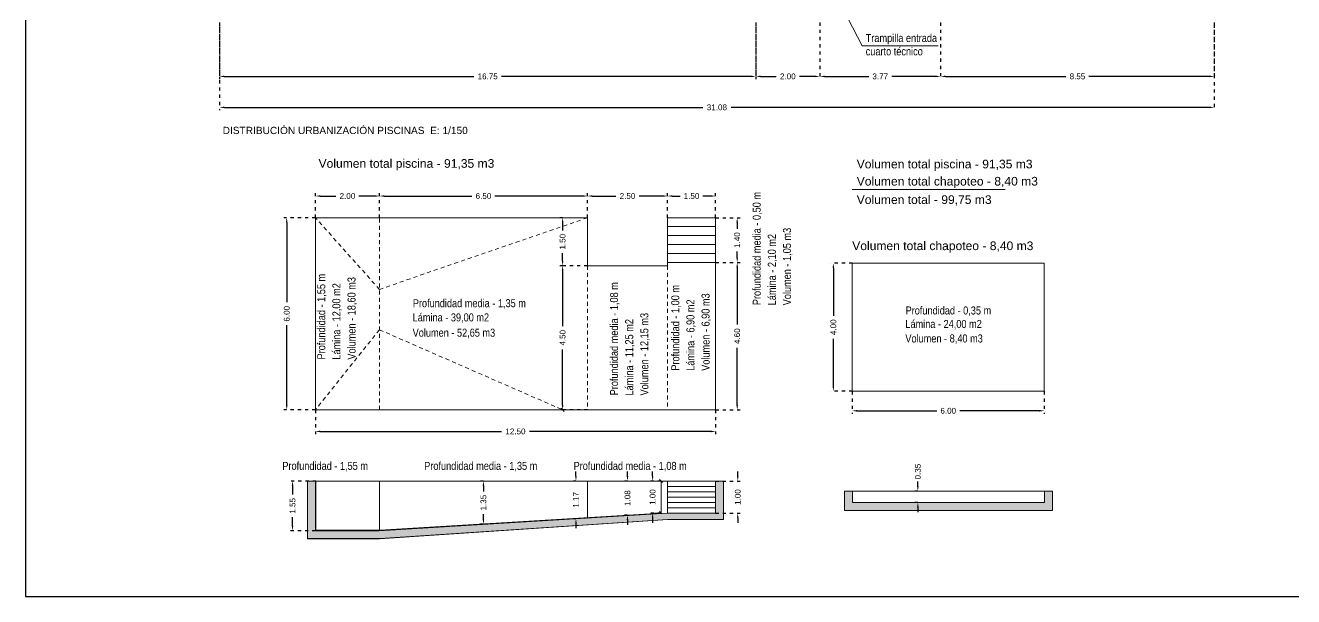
# Model space of a CAD drawing. Header units: millimetres. Extents: x 441156 to 441876, y 4514765 to 4515211.
# Drawn here: x 441190.62 to 441230.24, y 4514764.97 to 4514782.81 of the extents above; entities that cross this region are included whole.
import ezdxf

# ---------------------------------------------------------------- set-up
doc = ezdxf.new("R2010")
doc.units = ezdxf.units.MM
doc.linetypes.add('PUNTOS2', pattern=[0.125, 0, -0.125])
doc.linetypes.add('RAYITAS', pattern=[0.375, 0.25, -0.125])
doc.layers.add('01_cartela', color=6, linetype='Continuous', plot=False)
doc.layers.add('01_cotas', color=254, linetype='Continuous')
doc.layers.add('01_textos', color=7, linetype='Continuous')
doc.layers.add('A-DETL', color=7, linetype='Continuous', lineweight=50, true_color=0x008000)
doc.layers.add('SECCIONES PISCINAS_dwg', color=7, linetype='Continuous', lineweight=9, true_color=0x767676)
for name, color, linetype, lineweight in [('A-DETL-GENF', 7, 'Continuous', 9), ('A-DETL-THIN', 7, 'Continuous', 9), ('G-ANNO-TEXT', 7, 'Continuous', 9)]:
    doc.layers.add(name, color=color, linetype=linetype, lineweight=lineweight)
doc.styles.add('Arial Narrow', font='ARIALN.TTF', dxfattribs={"height": 0.25})
doc.styles.add('Estilo1', font='swissel.ttf')
doc.styles.add('NIEVES2', font='sanss___.ttf')
doc.styles.add('ROMANS', font='romans')
doc.dimstyles.new('DECIMAL-50', dxfattribs={"dimtxt": 0.08, "dimasz": 0.15, "dimexe": 0.09, "dimexo": 0, "dimgap": 0.09, "dimtad": 0, "dimzin": 0, "dimdsep": 46, "dimtxsty": 'ROMANS', "dimcen": 0.09, "dimclrt": 6, "dimadec": 0, "dimazin": 0, "dimtfac": 1.38, "dimtix": 1, "dimtofl": 0, "dimtmove": 2, "dimatfit": 3, "dimldrblk": 'OBLIQUE', "dimfxl": 1, "dimtolj": 1, "dimtzin": 0, "dimarcsym": 0})

# ---------------------------------------------------------------- blocks, each defined once
blk = doc.blocks.new('SECCIONES PISCINAS_dwg__ArchTick-V5-01_ARQ_SECCIONES PISCINA')
at = {"color": 251, "lineweight": 9, "true_color": 0x556666}
blk.add_line((-0.5, -0.5), (0, 0), dxfattribs=at)
at = {"lineweight": 9}
blk.add_line((0, 0), (0.5, 0.5), dxfattribs=at)
blk = doc.blocks.new('SECCIONES PISCINAS_dwg__ArchTick-V7-01_ARQ_SECCIONES PISCINA')
at = {"lineweight": 9}
for p, q in [((0, 0), (0.5, 0.5)), ((-0.5, -0.5), (-0.02, -0.02))]:
    blk.add_line(p, q, dxfattribs=at)
at = {"color": 251, "lineweight": 9, "true_color": 0x556666}
blk.add_line((-0.02, -0.02), (0, 0), dxfattribs=at)
blk = doc.blocks.new('SECCIONES PISCINAS_dwg__ArchTick-V8-01_ARQ_SECCIONES PISCINA')
at = {"color": 251, "lineweight": 9, "true_color": 0x556666}
blk.add_line((-0.5, -0.5), (0, 0), dxfattribs=at)
at = {"lineweight": 9}
blk.add_line((0, 0), (0.12, 0.12), dxfattribs=at)
blk = doc.blocks.new('*D159')
at = {"layer": '01_cotas', "color": 0, "linetype": 'PUNTOS2', "lineweight": -2, "transparency": 16777216}
for p, q in [((441216.453, 4514771.382), (441216.453, 4514770.683)), ((441222.453, 4514771.382), (441222.453, 4514770.683))]:
    blk.add_line(p, q, dxfattribs=at)
at = {"layer": '01_cotas', "color": 0, "lineweight": -2, "transparency": 16777216}
for p, q in [((441216.603, 4514770.773), (441219.093, 4514770.773)), ((441222.303, 4514770.773), (441219.813, 4514770.773))]:
    blk.add_line(p, q, dxfattribs=at)
at = {"layer": '01_cotas', "color": 0, "transparency": 16777216}
for points in [[(441216.603, 4514770.798), (441216.603, 4514770.748), (441216.453, 4514770.773)], [(441222.303, 4514770.798), (441222.303, 4514770.748), (441222.453, 4514770.773)]]:
    blk.add_solid(points, dxfattribs=at)
at = {"layer": '01_cotas', "color": 7, "transparency": 16777216, "insert": (441219.453, 4514770.773), "char_height": 0.18, "attachment_point": 5, "style": 'Estilo1'}
blk.add_mtext('\\A1;6.00', dxfattribs=at)
blk = doc.blocks.new('*D160')
at = {"layer": '01_cotas', "color": 0, "linetype": 'PUNTOS2', "lineweight": -2, "transparency": 16777216}
for p, q in [((441216.453, 4514775.382), (441215.774, 4514775.382)), ((441216.453, 4514771.382), (441215.774, 4514771.382))]:
    blk.add_line(p, q, dxfattribs=at)
at = {"layer": '01_cotas', "color": 0, "lineweight": -2, "transparency": 16777216}
for p, q in [((441215.864, 4514775.232), (441215.864, 4514773.743)), ((441215.864, 4514771.532), (441215.864, 4514773.02))]:
    blk.add_line(p, q, dxfattribs=at)
at = {"layer": '01_cotas', "color": 0, "transparency": 16777216}
for points in [[(441215.839, 4514775.232), (441215.889, 4514775.232), (441215.864, 4514775.382)], [(441215.839, 4514771.532), (441215.889, 4514771.532), (441215.864, 4514771.382)]]:
    blk.add_solid(points, dxfattribs=at)
at = {"layer": '01_cotas', "color": 7, "transparency": 16777216, "insert": (441215.864, 4514773.382), "char_height": 0.18, "attachment_point": 5, "rotation": 90, "style": 'Estilo1'}
blk.add_mtext('\\A1;4.00', dxfattribs=at)
blk = doc.blocks.new('*D202')
at = {"layer": '01_cotas', "color": 0, "linetype": 'PUNTOS2', "lineweight": -2, "transparency": 16777216}
for p, q in [((441219.215, 4514782.895), (441219.215, 4514781.124)), ((441227.765, 4514782.895), (441227.765, 4514781.124))]:
    blk.add_line(p, q, dxfattribs=at)
at = {"layer": '01_cotas', "color": 0, "lineweight": -2, "transparency": 16777216}
for p, q in [((441219.365, 4514781.214), (441223.13, 4514781.214)), ((441227.615, 4514781.214), (441223.85, 4514781.214))]:
    blk.add_line(p, q, dxfattribs=at)
at = {"layer": '01_cotas', "color": 0, "transparency": 16777216}
for points in [[(441219.365, 4514781.239), (441219.365, 4514781.189), (441219.215, 4514781.214)], [(441227.615, 4514781.239), (441227.615, 4514781.189), (441227.765, 4514781.214)]]:
    blk.add_solid(points, dxfattribs=at)
at = {"layer": '01_cotas', "color": 7, "transparency": 16777216, "insert": (441223.49, 4514781.214), "char_height": 0.18, "attachment_point": 5, "style": 'Estilo1'}
blk.add_mtext('\\A1;8.55', dxfattribs=at)
blk = doc.blocks.new('*D203')
at = {"layer": '01_cotas', "color": 0, "linetype": 'PUNTOS2', "lineweight": -2, "transparency": 16777216}
for p, q in [((441196.687, 4514782.77), (441196.687, 4514781.124)), ((441213.441, 4514782.77), (441213.441, 4514781.124))]:
    blk.add_line(p, q, dxfattribs=at)
at = {"layer": '01_cotas', "color": 0, "lineweight": -2, "transparency": 16777216}
for p, q in [((441196.837, 4514781.214), (441204.63, 4514781.214)), ((441213.291, 4514781.214), (441205.498, 4514781.214))]:
    blk.add_line(p, q, dxfattribs=at)
at = {"layer": '01_cotas', "color": 0, "transparency": 16777216}
for points in [[(441196.837, 4514781.239), (441196.837, 4514781.189), (441196.687, 4514781.214)], [(441213.291, 4514781.239), (441213.291, 4514781.189), (441213.441, 4514781.214)]]:
    blk.add_solid(points, dxfattribs=at)
at = {"layer": '01_cotas', "color": 7, "transparency": 16777216, "insert": (441205.064, 4514781.214), "char_height": 0.18, "attachment_point": 5, "style": 'Estilo1'}
blk.add_mtext('\\A1;16.75', dxfattribs=at)
blk = doc.blocks.new('*D204')
at = {"layer": '01_cotas', "color": 0, "linetype": 'PUNTOS2', "lineweight": -2, "transparency": 16777216}
for p, q in [((441196.687, 4514782.895), (441196.687, 4514780.158)), ((441227.765, 4514782.832), (441227.765, 4514780.158))]:
    blk.add_line(p, q, dxfattribs=at)
at = {"layer": '01_cotas', "color": 0, "lineweight": -2, "transparency": 16777216}
for p, q in [((441196.837, 4514780.248), (441211.785, 4514780.248)), ((441227.615, 4514780.248), (441212.667, 4514780.248))]:
    blk.add_line(p, q, dxfattribs=at)
at = {"layer": '01_cotas', "color": 0, "transparency": 16777216}
for points in [[(441196.837, 4514780.273), (441196.837, 4514780.223), (441196.687, 4514780.248)], [(441227.615, 4514780.273), (441227.615, 4514780.223), (441227.765, 4514780.248)]]:
    blk.add_solid(points, dxfattribs=at)
at = {"layer": '01_cotas', "color": 7, "transparency": 16777216, "insert": (441212.226, 4514780.248), "char_height": 0.18, "attachment_point": 5, "style": 'Estilo1'}
blk.add_mtext('\\A1;31.08', dxfattribs=at)
blk = doc.blocks.new('*D211')
at = {"layer": '01_cotas', "color": 0, "linetype": 'PUNTOS2', "lineweight": -2, "transparency": 16777216}
for p, q in [((441199.682, 4514776.803), (441199.682, 4514777.569)), ((441201.682, 4514776.803), (441201.682, 4514777.569))]:
    blk.add_line(p, q, dxfattribs=at)
at = {"layer": '01_cotas', "color": 0, "lineweight": -2, "transparency": 16777216}
for p, q in [((441199.832, 4514777.479), (441200.321, 4514777.479)), ((441201.532, 4514777.479), (441201.042, 4514777.479))]:
    blk.add_line(p, q, dxfattribs=at)
at = {"layer": '01_cotas', "color": 0, "transparency": 16777216}
for points in [[(441199.832, 4514777.504), (441199.832, 4514777.454), (441199.682, 4514777.479)], [(441201.532, 4514777.504), (441201.532, 4514777.454), (441201.682, 4514777.479)]]:
    blk.add_solid(points, dxfattribs=at)
at = {"layer": '01_cotas', "color": 7, "transparency": 16777216, "insert": (441200.682, 4514777.479), "char_height": 0.18, "attachment_point": 5, "style": 'Estilo1'}
blk.add_mtext('\\A1;2.00', dxfattribs=at)
blk = doc.blocks.new('*D212')
at = {"layer": '01_cotas', "color": 0, "linetype": 'PUNTOS2', "lineweight": -2, "transparency": 16777216}
for p, q in [((441201.682, 4514776.803), (441201.682, 4514777.569)), ((441208.182, 4514776.803), (441208.182, 4514777.569))]:
    blk.add_line(p, q, dxfattribs=at)
at = {"layer": '01_cotas', "color": 0, "lineweight": -2, "transparency": 16777216}
for p, q in [((441201.832, 4514777.479), (441204.571, 4514777.479)), ((441208.032, 4514777.479), (441205.292, 4514777.479))]:
    blk.add_line(p, q, dxfattribs=at)
at = {"layer": '01_cotas', "color": 0, "transparency": 16777216}
for points in [[(441201.832, 4514777.504), (441201.832, 4514777.454), (441201.682, 4514777.479)], [(441208.032, 4514777.504), (441208.032, 4514777.454), (441208.182, 4514777.479)]]:
    blk.add_solid(points, dxfattribs=at)
at = {"layer": '01_cotas', "color": 7, "transparency": 16777216, "insert": (441204.932, 4514777.479), "char_height": 0.18, "attachment_point": 5, "style": 'Estilo1'}
blk.add_mtext('\\A1;6.50', dxfattribs=at)
blk = doc.blocks.new('*D213')
at = {"layer": '01_cotas', "color": 0, "linetype": 'PUNTOS2', "lineweight": -2, "transparency": 16777216}
for p, q in [((441208.182, 4514776.803), (441208.182, 4514777.569)), ((441210.682, 4514776.803), (441210.682, 4514777.569))]:
    blk.add_line(p, q, dxfattribs=at)
at = {"layer": '01_cotas', "color": 0, "lineweight": -2, "transparency": 16777216}
for p, q in [((441208.332, 4514777.479), (441209.071, 4514777.479)), ((441210.532, 4514777.479), (441209.792, 4514777.479))]:
    blk.add_line(p, q, dxfattribs=at)
at = {"layer": '01_cotas', "color": 0, "transparency": 16777216}
for points in [[(441208.332, 4514777.504), (441208.332, 4514777.454), (441208.182, 4514777.479)], [(441210.532, 4514777.504), (441210.532, 4514777.454), (441210.682, 4514777.479)]]:
    blk.add_solid(points, dxfattribs=at)
at = {"layer": '01_cotas', "color": 7, "transparency": 16777216, "insert": (441209.432, 4514777.479), "char_height": 0.18, "attachment_point": 5, "style": 'Estilo1'}
blk.add_mtext('\\A1;2.50', dxfattribs=at)
blk = doc.blocks.new('*D214')
at = {"layer": '01_cotas', "color": 0, "linetype": 'PUNTOS2', "lineweight": -2, "transparency": 16777216}
for p, q in [((441210.682, 4514776.803), (441210.682, 4514777.569)), ((441212.182, 4514776.803), (441212.182, 4514777.569))]:
    blk.add_line(p, q, dxfattribs=at)
at = {"layer": '01_cotas', "color": 0, "lineweight": -2, "transparency": 16777216}
for p, q in [((441210.832, 4514777.479), (441211.078, 4514777.479)), ((441212.032, 4514777.479), (441211.785, 4514777.479))]:
    blk.add_line(p, q, dxfattribs=at)
at = {"layer": '01_cotas', "color": 0, "transparency": 16777216}
for points in [[(441210.832, 4514777.504), (441210.832, 4514777.454), (441210.682, 4514777.479)], [(441212.032, 4514777.504), (441212.032, 4514777.454), (441212.182, 4514777.479)]]:
    blk.add_solid(points, dxfattribs=at)
at = {"layer": '01_cotas', "color": 7, "transparency": 16777216, "insert": (441211.432, 4514777.479), "char_height": 0.18, "attachment_point": 5, "style": 'Estilo1'}
blk.add_mtext('\\A1;1.50', dxfattribs=at)
blk = doc.blocks.new('*D215')
at = {"layer": '01_cotas', "color": 0, "linetype": 'PUNTOS2', "lineweight": -2, "transparency": 16777216}
for p, q in [((441212.182, 4514776.803), (441212.949, 4514776.803)), ((441212.182, 4514775.403), (441212.949, 4514775.403))]:
    blk.add_line(p, q, dxfattribs=at)
at = {"layer": '01_cotas', "color": 0, "lineweight": -2, "transparency": 16777216}
for p, q in [((441212.859, 4514776.653), (441212.859, 4514776.456)), ((441212.859, 4514775.553), (441212.859, 4514775.749))]:
    blk.add_line(p, q, dxfattribs=at)
at = {"layer": '01_cotas', "color": 0, "transparency": 16777216}
for points in [[(441212.834, 4514776.653), (441212.884, 4514776.653), (441212.859, 4514776.803)], [(441212.834, 4514775.553), (441212.884, 4514775.553), (441212.859, 4514775.403)]]:
    blk.add_solid(points, dxfattribs=at)
at = {"layer": '01_cotas', "color": 7, "transparency": 16777216, "insert": (441212.859, 4514776.103), "char_height": 0.18, "attachment_point": 5, "rotation": 90, "style": 'Estilo1'}
blk.add_mtext('\\A1;1.40', dxfattribs=at)
blk = doc.blocks.new('*D216')
at = {"layer": '01_cotas', "color": 0, "linetype": 'PUNTOS2', "lineweight": -2, "transparency": 16777216}
for p, q in [((441212.182, 4514775.403), (441212.949, 4514775.403)), ((441212.182, 4514770.803), (441212.949, 4514770.803))]:
    blk.add_line(p, q, dxfattribs=at)
at = {"layer": '01_cotas', "color": 0, "lineweight": -2, "transparency": 16777216}
for p, q in [((441212.859, 4514775.253), (441212.859, 4514773.464)), ((441212.859, 4514770.953), (441212.859, 4514772.741))]:
    blk.add_line(p, q, dxfattribs=at)
at = {"layer": '01_cotas', "color": 0, "transparency": 16777216}
for points in [[(441212.834, 4514775.253), (441212.884, 4514775.253), (441212.859, 4514775.403)], [(441212.834, 4514770.953), (441212.884, 4514770.953), (441212.859, 4514770.803)]]:
    blk.add_solid(points, dxfattribs=at)
at = {"layer": '01_cotas', "color": 7, "transparency": 16777216, "insert": (441212.859, 4514773.103), "char_height": 0.18, "attachment_point": 5, "rotation": 90, "style": 'Estilo1'}
blk.add_mtext('\\A1;4.60', dxfattribs=at)
blk = doc.blocks.new('*D217')
at = {"layer": '01_cotas', "color": 0, "linetype": 'PUNTOS2', "lineweight": -2, "transparency": 16777216}
for p, q in [((441208.182, 4514775.303), (441207.315, 4514775.303)), ((441208.182, 4514770.803), (441207.315, 4514770.803))]:
    blk.add_line(p, q, dxfattribs=at)
at = {"layer": '01_cotas', "color": 0, "lineweight": -2, "transparency": 16777216}
for p, q in [((441207.405, 4514775.153), (441207.405, 4514773.414)), ((441207.405, 4514770.953), (441207.405, 4514772.691))]:
    blk.add_line(p, q, dxfattribs=at)
at = {"layer": '01_cotas', "color": 0, "transparency": 16777216}
for points in [[(441207.38, 4514775.153), (441207.43, 4514775.153), (441207.405, 4514775.303)], [(441207.38, 4514770.953), (441207.43, 4514770.953), (441207.405, 4514770.803)]]:
    blk.add_solid(points, dxfattribs=at)
at = {"layer": '01_cotas', "color": 7, "transparency": 16777216, "insert": (441207.405, 4514773.053), "char_height": 0.18, "attachment_point": 5, "rotation": 90, "style": 'Estilo1'}
blk.add_mtext('\\A1;4.50', dxfattribs=at)
blk = doc.blocks.new('*D218')
at = {"layer": '01_cotas', "color": 0, "linetype": 'PUNTOS2', "lineweight": -2, "transparency": 16777216}
for p, q in [((441199.682, 4514776.803), (441198.696, 4514776.803)), ((441199.682, 4514770.803), (441198.696, 4514770.803))]:
    blk.add_line(p, q, dxfattribs=at)
at = {"layer": '01_cotas', "color": 0, "lineweight": -2, "transparency": 16777216}
for p, q in [((441198.786, 4514776.653), (441198.786, 4514774.163)), ((441198.786, 4514770.953), (441198.786, 4514773.442))]:
    blk.add_line(p, q, dxfattribs=at)
at = {"layer": '01_cotas', "color": 0, "transparency": 16777216}
for points in [[(441198.761, 4514776.653), (441198.811, 4514776.653), (441198.786, 4514776.803)], [(441198.761, 4514770.953), (441198.811, 4514770.953), (441198.786, 4514770.803)]]:
    blk.add_solid(points, dxfattribs=at)
at = {"layer": '01_cotas', "color": 7, "transparency": 16777216, "insert": (441198.786, 4514773.803), "char_height": 0.18, "attachment_point": 5, "rotation": 90, "style": 'Estilo1'}
blk.add_mtext('\\A1;6.00', dxfattribs=at)
blk = doc.blocks.new('*D219')
at = {"layer": '01_cotas', "color": 0, "linetype": 'PUNTOS2', "lineweight": -2, "transparency": 16777216}
for p, q in [((441199.682, 4514770.803), (441199.682, 4514770.038)), ((441212.182, 4514770.803), (441212.182, 4514770.038))]:
    blk.add_line(p, q, dxfattribs=at)
at = {"layer": '01_cotas', "color": 0, "lineweight": -2, "transparency": 16777216}
for p, q in [((441199.832, 4514770.128), (441205.497, 4514770.128)), ((441212.032, 4514770.128), (441206.366, 4514770.128))]:
    blk.add_line(p, q, dxfattribs=at)
at = {"layer": '01_cotas', "color": 0, "transparency": 16777216}
for points in [[(441199.832, 4514770.153), (441199.832, 4514770.103), (441199.682, 4514770.128)], [(441212.032, 4514770.153), (441212.032, 4514770.103), (441212.182, 4514770.128)]]:
    blk.add_solid(points, dxfattribs=at)
at = {"layer": '01_cotas', "color": 7, "transparency": 16777216, "insert": (441205.932, 4514770.128), "char_height": 0.18, "attachment_point": 5, "style": 'Estilo1'}
blk.add_mtext('\\A1;12.50', dxfattribs=at)
blk = doc.blocks.new('*D220')
at = {"layer": '01_cotas', "color": 0, "linetype": 'PUNTOS2', "lineweight": -2, "transparency": 16777216}
for p, q in [((441204.932, 4514768.579), (441204.841, 4514768.579)), ((441204.932, 4514767.228), (441204.841, 4514767.228))]:
    blk.add_line(p, q, dxfattribs=at)
at = {"layer": '01_cotas', "color": 0, "lineweight": -2, "transparency": 16777216}
for p, q in [((441204.931, 4514768.429), (441204.931, 4514768.257)), ((441204.931, 4514767.378), (441204.931, 4514767.55))]:
    blk.add_line(p, q, dxfattribs=at)
at = {"layer": '01_cotas', "color": 0, "transparency": 16777216}
for points in [[(441204.906, 4514768.429), (441204.956, 4514768.429), (441204.931, 4514768.579)], [(441204.906, 4514767.378), (441204.956, 4514767.378), (441204.931, 4514767.228)]]:
    blk.add_solid(points, dxfattribs=at)
at = {"layer": '01_cotas', "color": 7, "transparency": 16777216, "insert": (441204.931, 4514767.904), "char_height": 0.18, "attachment_point": 5, "rotation": 90, "style": 'Estilo1'}
blk.add_mtext('\\A1;1.35', dxfattribs=at)
blk = doc.blocks.new('*D221')
at = {"layer": '01_cotas', "color": 0, "linetype": 'PUNTOS2', "lineweight": -2, "transparency": 16777216}
for p, q in [((441199.698, 4514768.579), (441198.878, 4514768.579)), ((441199.682, 4514767.029), (441198.878, 4514767.029))]:
    blk.add_line(p, q, dxfattribs=at)
at = {"layer": '01_cotas', "color": 0, "lineweight": -2, "transparency": 16777216}
for p, q in [((441198.968, 4514768.429), (441198.968, 4514768.158)), ((441198.968, 4514767.179), (441198.968, 4514767.451))]:
    blk.add_line(p, q, dxfattribs=at)
at = {"layer": '01_cotas', "color": 0, "transparency": 16777216}
for points in [[(441198.943, 4514768.429), (441198.993, 4514768.429), (441198.968, 4514768.579)], [(441198.943, 4514767.179), (441198.993, 4514767.179), (441198.968, 4514767.029)]]:
    blk.add_solid(points, dxfattribs=at)
at = {"layer": '01_cotas', "color": 7, "transparency": 16777216, "insert": (441198.968, 4514767.804), "char_height": 0.18, "attachment_point": 5, "rotation": 90, "style": 'Estilo1'}
blk.add_mtext('\\A1;1.55', dxfattribs=at)
blk = doc.blocks.new('*D222')
at = {"layer": '01_cotas', "color": 0, "lineweight": -2, "transparency": 16777216}
for p, q in [((441207.821, 4514768.729), (441207.821, 4514768.879)), ((441207.821, 4514767.254), (441207.821, 4514767.104))]:
    blk.add_line(p, q, dxfattribs=at)
at = {"layer": '01_cotas', "color": 0, "linetype": 'PUNTOS2', "lineweight": -2, "transparency": 16777216}
for p, q in [((441207.821, 4514768.579), (441207.731, 4514768.579)), ((441207.821, 4514767.404), (441207.731, 4514767.404))]:
    blk.add_line(p, q, dxfattribs=at)
at = {"layer": '01_cotas', "color": 0, "transparency": 16777216}
for points in [[(441207.796, 4514768.729), (441207.846, 4514768.729), (441207.821, 4514768.579)], [(441207.796, 4514767.254), (441207.846, 4514767.254), (441207.821, 4514767.404)]]:
    blk.add_solid(points, dxfattribs=at)
at = {"layer": '01_cotas', "color": 7, "transparency": 16777216, "insert": (441207.821, 4514767.992), "char_height": 0.18, "attachment_point": 5, "rotation": 90, "style": 'Estilo1'}
blk.add_mtext('\\A1;1.17', dxfattribs=at)
blk = doc.blocks.new('*D223')
at = {"layer": '01_cotas', "color": 0, "lineweight": -2, "transparency": 16777216}
for p, q in [((441209.432, 4514768.729), (441209.432, 4514768.879)), ((441209.432, 4514767.365), (441209.432, 4514767.215))]:
    blk.add_line(p, q, dxfattribs=at)
at = {"layer": '01_cotas', "color": 0, "linetype": 'PUNTOS2', "lineweight": -2, "transparency": 16777216}
for p, q in [((441209.432, 4514768.579), (441209.342, 4514768.579)), ((441209.432, 4514767.515), (441209.342, 4514767.515))]:
    blk.add_line(p, q, dxfattribs=at)
at = {"layer": '01_cotas', "color": 0, "transparency": 16777216}
for points in [[(441209.407, 4514768.729), (441209.457, 4514768.729), (441209.432, 4514768.579)], [(441209.407, 4514767.365), (441209.457, 4514767.365), (441209.432, 4514767.515)]]:
    blk.add_solid(points, dxfattribs=at)
at = {"layer": '01_cotas', "color": 7, "transparency": 16777216, "insert": (441209.432, 4514768.047), "char_height": 0.18, "attachment_point": 5, "rotation": 90, "style": 'Estilo1'}
blk.add_mtext('\\A1;1.08', dxfattribs=at)
blk = doc.blocks.new('*D224')
at = {"layer": '01_cotas', "color": 0, "lineweight": -2, "transparency": 16777216}
for p, q in [((441212.877, 4514768.729), (441212.877, 4514768.879)), ((441212.877, 4514767.429), (441212.877, 4514767.279))]:
    blk.add_line(p, q, dxfattribs=at)
at = {"layer": '01_cotas', "color": 0, "linetype": 'PUNTOS2', "lineweight": -2, "transparency": 16777216}
for p, q in [((441212.182, 4514768.579), (441212.967, 4514768.579)), ((441212.182, 4514767.579), (441212.967, 4514767.579))]:
    blk.add_line(p, q, dxfattribs=at)
at = {"layer": '01_cotas', "color": 0, "transparency": 16777216}
for points in [[(441212.852, 4514768.729), (441212.902, 4514768.729), (441212.877, 4514768.579)], [(441212.852, 4514767.429), (441212.902, 4514767.429), (441212.877, 4514767.579)]]:
    blk.add_solid(points, dxfattribs=at)
at = {"layer": '01_cotas', "color": 7, "transparency": 16777216, "insert": (441212.877, 4514768.079), "char_height": 0.18, "attachment_point": 5, "rotation": 90, "style": 'Estilo1'}
blk.add_mtext('\\A1;1.00', dxfattribs=at)
blk = doc.blocks.new('*D225')
at = {"layer": '01_cotas', "color": 0, "lineweight": -2, "transparency": 16777216}
for p, q in [((441210.217, 4514768.729), (441210.217, 4514768.879)), ((441210.217, 4514767.429), (441210.217, 4514767.279))]:
    blk.add_line(p, q, dxfattribs=at)
at = {"layer": '01_cotas', "color": 0, "linetype": 'PUNTOS2', "lineweight": -2, "transparency": 16777216}
for p, q in [((441210.479, 4514768.579), (441210.127, 4514768.579)), ((441210.482, 4514767.579), (441210.127, 4514767.579))]:
    blk.add_line(p, q, dxfattribs=at)
at = {"layer": '01_cotas', "color": 0, "transparency": 16777216}
for points in [[(441210.192, 4514768.729), (441210.242, 4514768.729), (441210.217, 4514768.579)], [(441210.192, 4514767.429), (441210.242, 4514767.429), (441210.217, 4514767.579)]]:
    blk.add_solid(points, dxfattribs=at)
at = {"layer": '01_cotas', "color": 7, "transparency": 16777216, "insert": (441210.217, 4514768.079), "char_height": 0.18, "attachment_point": 5, "rotation": 90, "style": 'Estilo1'}
blk.add_mtext('\\A1;1.00', dxfattribs=at)
blk = doc.blocks.new('*D226')
at = {"layer": '01_cotas', "color": 0, "lineweight": -2, "transparency": 16777216}
for p, q in [((441218.504, 4514768.412), (441218.504, 4514768.562)), ((441218.504, 4514767.762), (441218.504, 4514767.612))]:
    blk.add_line(p, q, dxfattribs=at)
at = {"layer": '01_cotas', "color": 0, "linetype": 'PUNTOS2', "lineweight": -2, "transparency": 16777216}
for p, q in [((441218.504, 4514768.262), (441218.414, 4514768.262)), ((441218.504, 4514767.912), (441218.414, 4514767.912))]:
    blk.add_line(p, q, dxfattribs=at)
at = {"layer": '01_cotas', "color": 0, "transparency": 16777216}
for points in [[(441218.479, 4514768.412), (441218.529, 4514768.412), (441218.504, 4514768.262)], [(441218.479, 4514767.762), (441218.529, 4514767.762), (441218.504, 4514767.912)]]:
    blk.add_solid(points, dxfattribs=at)
at = {"layer": '01_cotas', "color": 7, "transparency": 16777216, "insert": (441218.504, 4514768.873), "char_height": 0.18, "attachment_point": 5, "rotation": 90, "style": 'Estilo1'}
blk.add_mtext('\\A1;0.35', dxfattribs=at)
blk = doc.blocks.new('*D227')
at = {"layer": '01_cotas', "color": 0, "linetype": 'PUNTOS2', "lineweight": -2, "transparency": 16777216}
for p, q in [((441207.405, 4514776.803), (441207.315, 4514776.803)), ((441207.405, 4514775.303), (441207.315, 4514775.303))]:
    blk.add_line(p, q, dxfattribs=at)
at = {"layer": '01_cotas', "color": 0, "lineweight": -2, "transparency": 16777216}
for p, q in [((441207.405, 4514776.653), (441207.405, 4514776.406)), ((441207.405, 4514775.453), (441207.405, 4514775.699))]:
    blk.add_line(p, q, dxfattribs=at)
at = {"layer": '01_cotas', "color": 0, "transparency": 16777216}
for points in [[(441207.38, 4514776.653), (441207.43, 4514776.653), (441207.405, 4514776.803)], [(441207.38, 4514775.453), (441207.43, 4514775.453), (441207.405, 4514775.303)]]:
    blk.add_solid(points, dxfattribs=at)
at = {"layer": '01_cotas', "color": 7, "transparency": 16777216, "insert": (441207.405, 4514776.053), "char_height": 0.18, "attachment_point": 5, "rotation": 90, "style": 'Estilo1'}
blk.add_mtext('\\A1;1.50', dxfattribs=at)
blk = doc.blocks.new('*D236')
at = {"layer": '01_cotas', "color": 0, "linetype": 'PUNTOS2', "lineweight": -2, "transparency": 16777216}
for p, q in [((441215.441, 4514782.895), (441215.441, 4514781.124)), ((441219.215, 4514782.895), (441219.215, 4514781.124))]:
    blk.add_line(p, q, dxfattribs=at)
at = {"layer": '01_cotas', "color": 0, "lineweight": -2, "transparency": 16777216}
for p, q in [((441215.591, 4514781.214), (441216.971, 4514781.214)), ((441219.065, 4514781.214), (441217.686, 4514781.214))]:
    blk.add_line(p, q, dxfattribs=at)
at = {"layer": '01_cotas', "color": 0, "transparency": 16777216}
for points in [[(441215.591, 4514781.239), (441215.591, 4514781.189), (441215.441, 4514781.214)], [(441219.065, 4514781.239), (441219.065, 4514781.189), (441219.215, 4514781.214)]]:
    blk.add_solid(points, dxfattribs=at)
at = {"layer": '01_cotas', "color": 7, "transparency": 16777216, "insert": (441217.328, 4514781.214), "char_height": 0.18, "attachment_point": 5, "style": 'Estilo1'}
blk.add_mtext('\\A1;3.77', dxfattribs=at)
blk = doc.blocks.new('*D237')
at = {"layer": '01_cotas', "color": 0, "linetype": 'PUNTOS2', "lineweight": -2, "transparency": 16777216}
for p, q in [((441213.441, 4514782.895), (441213.441, 4514781.124)), ((441215.441, 4514782.895), (441215.441, 4514781.124))]:
    blk.add_line(p, q, dxfattribs=at)
at = {"layer": '01_cotas', "color": 0, "lineweight": -2, "transparency": 16777216}
for p, q in [((441213.591, 4514781.214), (441214.081, 4514781.214)), ((441215.291, 4514781.214), (441214.802, 4514781.214))]:
    blk.add_line(p, q, dxfattribs=at)
at = {"layer": '01_cotas', "color": 0, "transparency": 16777216}
for points in [[(441213.591, 4514781.239), (441213.591, 4514781.189), (441213.441, 4514781.214)], [(441215.291, 4514781.239), (441215.291, 4514781.189), (441215.441, 4514781.214)]]:
    blk.add_solid(points, dxfattribs=at)
at = {"layer": '01_cotas', "color": 7, "transparency": 16777216, "insert": (441214.441, 4514781.214), "char_height": 0.18, "attachment_point": 5, "style": 'Estilo1'}
blk.add_mtext('\\A1;2.00', dxfattribs=at)

msp = doc.modelspace()

# ---------------------------------------------------------------- hatches: boundary and pattern name
at = {"layer": 'A-DETL-GENF'}
h = msp.add_hatch(color=256, dxfattribs=at)
h.paths.add_polyline_path([(441199.43154282, 4514766.78058372), (441201.70147376, 4514766.78058372), (441210.68154282, 4514767.37921521), (441212.43154282, 4514767.37921521), (441212.43154282, 4514768.57921521), (441212.18154282, 4514768.57921521), (441212.18154282, 4514767.57921521), (441210.68154282, 4514767.57921521), (441201.67820949, 4514767.02921521), (441199.68154282, 4514767.02921521), (441199.68154282, 4514768.57921521), (441199.43154282, 4514768.57921521)])
h.paths.add_polyline_path([(441222.71223435, 4514767.66241521), (441222.71223435, 4514768.26241521), (441222.46223435, 4514768.26241521), (441222.46223435, 4514767.91241521), (441216.46223435, 4514767.91241521), (441216.46223435, 4514768.26241521), (441216.21223435, 4514768.26241521), (441216.21223435, 4514767.66241521)])

# ---------------------------------------------------------------- linework, layer by layer
at = {"layer": '01_cartela', "color": 3}
msp.add_lwpolyline([(441190.61999953, 4514808.04048877), (441190.61999953, 4514764.97044075), (441251.89597565, 4514764.97044075), (441251.89597565, 4514808.04048877)], close=True, dxfattribs=at)
at = {"layer": 'A-DETL', "color": 7, "lineweight": 9}
for p, q in [((441216.45271195, 4514777.67892449), (441221.22984453, 4514777.67892449)), ((441199.68154282, 4514776.80256104), (441199.68154282, 4514770.80256104)), ((441208.18154282, 4514776.80256104), (441199.68154282, 4514776.80256104)), ((441199.68154282, 4514776.80256104), (441199.68154282, 4514770.80256104)), ((441207.98154282, 4514776.80256104), (441207.20516079, 4514776.80256104)), ((441208.18154282, 4514775.30256104), (441208.18154282, 4514776.80256104)), ((441212.18154282, 4514776.80256104), (441210.68154282, 4514776.80256104)), ((441210.68154282, 4514776.80256104), (441210.68154282, 4514775.30256104)), ((441210.68154282, 4514776.80256104), (441212.18154282, 4514776.80256104)), ((441212.18154282, 4514770.80256104), (441212.18154282, 4514776.80256104)), ((441210.68154282, 4514776.52256104), (441212.18154282, 4514776.52256104)), ((441210.68154282, 4514776.24256104), (441212.18154282, 4514776.24256104)), ((441210.68154282, 4514775.96256104), (441212.18154282, 4514775.96256104)), ((441210.68154282, 4514775.68256104), (441212.18154282, 4514775.68256104)), ((441210.68154282, 4514775.40256104), (441212.18154282, 4514775.40256104)), ((441210.68154282, 4514775.30256104), (441208.18154282, 4514775.30256104)), ((441222.45271195, 4514775.3815014), (441216.45271195, 4514775.3815014)), ((441216.45271195, 4514775.3815014), (441216.45271195, 4514771.3815014)), ((441222.45271195, 4514771.3815014), (441222.45271195, 4514775.3815014)), ((441222.45271195, 4514771.3815014), (441222.45271195, 4514775.3815014)), ((441222.45271195, 4514775.3815014), (441222.45271195, 4514771.3815014)), ((441216.45271195, 4514771.3815014), (441222.45271195, 4514771.3815014)), ((441199.68154282, 4514770.80256104), (441212.18154282, 4514770.80256104)), ((441201.68154282, 4514770.80256104), (441208.18154282, 4514770.80256104)), ((441208.27783912, 4514770.80256104), (441207.20516079, 4514770.80256104)), ((441208.18154282, 4514770.80256104), (441210.68154282, 4514770.80256104)), ((441210.68154282, 4514770.80256104), (441208.18154282, 4514770.80256104)), ((441199.43154282, 4514766.77921521), (441199.43154282, 4514768.57921521)), ((441199.43154282, 4514768.57921521), (441199.68154282, 4514768.57921521)), ((441199.68154282, 4514768.57921521), (441208.18154282, 4514768.57921521)), ((441199.68154282, 4514768.57921521), (441199.68154282, 4514767.02921521)), ((441201.68154282, 4514768.57921521), (441201.68154282, 4514767.02941884)), ((441208.18154282, 4514768.57921521), (441208.18154282, 4514767.41254854)), ((441208.18154282, 4514768.57921521), (441210.68154282, 4514768.57921521)), ((441210.48154282, 4514768.57921521), (441210.27932276, 4514768.57921521)), ((441210.47932276, 4514768.57921521), (441210.47932276, 4514767.57921521)), ((441210.68154282, 4514768.57921521), (441210.68154282, 4514767.57921521)), ((441210.68154282, 4514768.57921521), (441212.18154282, 4514768.57921521)), ((441212.18154282, 4514768.41251521), (441210.68154282, 4514768.41251521)), ((441212.18154282, 4514767.57921521), (441212.18154282, 4514768.57921521)), ((441212.18154282, 4514768.57921521), (441212.43154282, 4514768.57921521)), ((441212.43154282, 4514768.57921521), (441212.43154282, 4514767.37921521)), ((441212.18154282, 4514768.24581521), (441210.68154282, 4514768.24581521)), ((441212.18154282, 4514768.07911521), (441210.68154282, 4514768.07911521)), ((441212.18154282, 4514767.91241521), (441210.68154282, 4514767.91241521)), ((441216.46223435, 4514768.26241521), (441216.21223435, 4514768.26241521)), ((441216.21223435, 4514768.26241521), (441216.21223435, 4514767.66241521)), ((441216.46223435, 4514768.26241521), (441222.46223435, 4514768.26241521)), ((441216.46223435, 4514767.91241521), (441216.46223435, 4514768.26241521)), ((441222.46223435, 4514767.91241521), (441216.46223435, 4514767.91241521)), ((441216.66223435, 4514768.26241521), (441218.7042611, 4514768.26241521)), ((441216.66223435, 4514767.91241521), (441218.7042611, 4514767.91241521)), ((441222.71223435, 4514768.26241521), (441222.46223435, 4514768.26241521)), ((441222.46223435, 4514768.26241521), (441222.46223435, 4514767.91241521)), ((441222.71223435, 4514767.66241521), (441222.71223435, 4514768.26241521)), ((441201.67820949, 4514767.02921521), (441210.68154282, 4514767.57921521)), ((441210.48154282, 4514767.57921521), (441210.27932276, 4514767.57921521)), ((441212.18154282, 4514767.74571521), (441210.68154282, 4514767.74571521)), ((441210.68154282, 4514767.57921521), (441212.18154282, 4514767.57921521)), ((441216.21223435, 4514767.66241521), (441222.71223435, 4514767.66241521)), ((441210.69352128, 4514767.37957424), (441201.68753743, 4514766.77921521)), ((441212.43154282, 4514767.37921521), (441210.68154282, 4514767.37921521)), ((441201.68753743, 4514766.77921521), (441199.43154282, 4514766.77921521)), ((441199.68154282, 4514767.02921521), (441201.67820949, 4514767.02921521))]:
    msp.add_line(p, q, dxfattribs=at)
at = {"layer": 'A-DETL', "color": 2, "linetype": 'RAYITAS', "lineweight": 9, "ltscale": 0.5}
for p, q in [((441201.68154282, 4514774.56443155), (441199.68154282, 4514776.80256104)), ((441201.68154282, 4514770.80256104), (441201.68154282, 4514776.80256104)), ((441208.18154282, 4514776.80256104), (441201.68154282, 4514774.56443155)), ((441208.18154282, 4514775.30256104), (441208.18154282, 4514770.80256104)), ((441210.68154282, 4514775.30256104), (441210.68154282, 4514770.80256104)), ((441201.68154282, 4514773.30256104), (441199.68154282, 4514770.80256104)), ((441201.68154282, 4514773.30256104), (441207.40516079, 4514770.80256104))]:
    msp.add_line(p, q, dxfattribs=at)
at = {"layer": 'A-DETL-THIN'}
for p, q in [((441208.18154282, 4514776.80256104), (441199.68154282, 4514776.80256104)), ((441199.68154282, 4514776.80256104), (441199.68154282, 4514770.80256104)), ((441208.18154282, 4514775.30256104), (441208.18154282, 4514776.80256104)), ((441212.18154282, 4514776.80256104), (441210.68154282, 4514776.80256104)), ((441210.68154282, 4514776.80256104), (441210.68154282, 4514775.30256104)), ((441212.18154282, 4514770.80256104), (441212.18154282, 4514776.80256104)), ((441210.68154282, 4514775.30256104), (441208.18154282, 4514775.30256104)), ((441222.45271195, 4514775.3815014), (441216.45271195, 4514775.3815014)), ((441216.45271195, 4514775.3815014), (441216.45271195, 4514771.3815014)), ((441222.45271195, 4514771.3815014), (441222.45271195, 4514775.3815014)), ((441216.45271195, 4514771.3815014), (441222.45271195, 4514771.3815014)), ((441199.68154282, 4514770.80256104), (441212.18154282, 4514770.80256104)), ((441199.68154282, 4514768.57921521), (441199.43154282, 4514768.57921521)), ((441199.43154282, 4514768.57921521), (441199.43154282, 4514766.78058372)), ((441199.68154282, 4514767.02921521), (441199.68154282, 4514768.57921521)), ((441210.48154282, 4514768.57921521), (441199.69791694, 4514768.57921521)), ((441199.69791694, 4514768.57921521), (441199.69791694, 4514767.04263681)), ((441210.48154282, 4514767.57921521), (441210.48154282, 4514768.57921521)), ((441212.43154282, 4514768.57921521), (441212.18154282, 4514768.57921521)), ((441212.18154282, 4514768.57921521), (441212.18154282, 4514767.57921521)), ((441212.43154282, 4514767.37921521), (441212.43154282, 4514768.57921521)), ((441216.46223435, 4514768.26241521), (441216.21223435, 4514768.26241521)), ((441216.21223435, 4514768.26241521), (441216.21223435, 4514767.66241521)), ((441222.46223435, 4514768.26241521), (441216.46223435, 4514768.26241521)), ((441216.46223435, 4514767.91241521), (441216.46223435, 4514768.26241521)), ((441222.46223435, 4514767.91241521), (441216.46223435, 4514767.91241521)), ((441222.71223435, 4514768.26241521), (441222.46223435, 4514768.26241521)), ((441222.46223435, 4514768.26241521), (441222.46223435, 4514767.91241521)), ((441222.71223435, 4514767.66241521), (441222.71223435, 4514768.26241521)), ((441210.68154282, 4514767.57921521), (441201.67820949, 4514767.02921521)), ((441201.69791694, 4514767.04263681), (441210.48154282, 4514767.57921521)), ((441212.18154282, 4514767.57921521), (441210.68154282, 4514767.57921521)), ((441216.21223435, 4514767.66241521), (441222.71223435, 4514767.66241521)), ((441201.70147376, 4514766.78058372), (441210.68154282, 4514767.37921521)), ((441210.68154282, 4514767.37921521), (441212.43154282, 4514767.37921521)), ((441199.43154282, 4514766.78058372), (441201.70147376, 4514766.78058372)), ((441201.67820949, 4514767.02921521), (441199.68154282, 4514767.02921521)), ((441199.69791694, 4514767.04263681), (441201.69791694, 4514767.04263681))]:
    msp.add_line(p, q, dxfattribs=at)
at = {"layer": 'G-ANNO-TEXT', "color": 178, "true_color": 0x000926}
for p, q in [((441216.31585152, 4514783.02817452, -0.00000349), (441216.76849461, 4514782.1736865, 0.00000053)), ((441216.76849461, 4514782.1736865, 0.00000053), (441219.13356983, 4514782.1736865, 0.00000053))]:
    msp.add_line(p, q, dxfattribs=at)

# ---------------------------------------------------------------- block references
at = {"layer": 'SECCIONES PISCINAS_dwg', "color": 7, "xscale": 0.1, "yscale": 0.1, "zscale": 0.1}
for name, p, rotation in [('SECCIONES PISCINAS_dwg__ArchTick-V5-01_ARQ_SECCIONES PISCINA', (441207.40516079, 4514770.80256104), 270), ('SECCIONES PISCINAS_dwg__ArchTick-V7-01_ARQ_SECCIONES PISCINA', (441210.47932276, 4514768.57921521), 90), ('SECCIONES PISCINAS_dwg__ArchTick-V8-01_ARQ_SECCIONES PISCINA', (441210.47932276, 4514767.57921521), 270)]:
    msp.add_blockref(name, p, dxfattribs=dict(at, rotation=rotation))

# ---------------------------------------------------------------- texts
at = {"layer": '01_textos', "color": 5, "style": 'Estilo1'}
msp.add_text('DISTRIBUCIÓN URBANIZACIÓN PISCINAS  E: 1/150', height=0.2263020998, dxfattribs=at).set_placement((441196.78465512, 4514779.41344662, 0.00000053))
at = {"layer": '01_textos', "char_height": 0.27, "attachment_point": 1, "rotation": 359.99999992, "style": 'NIEVES2'}
for s, insert, width in [('Volumen total piscina - 91,35 m3', (441199.779745, 4514778.6309409), 5.5194460893), ('Volumen total piscina - 91,35 m3', (441216.59396802, 4514778.61259343), 6.6738809585), ('Volumen total chapoteo - 8,40 m3', (441216.59396802, 4514778.07576516), 6.9739260673), ('Volumen total - 99,75 m3', (441216.59396802, 4514777.500592), 5.5194460893), ('Volumen total chapoteo - 8,40 m3', (441216.45271195, 4514776.06019323, 0.00000053), 6.9212478261)]:
    msp.add_mtext(s, dxfattribs=dict(at, insert=insert, width=width))
at = {"layer": 'G-ANNO-TEXT', "color": 178, "true_color": 0x000926, "char_height": 0.25, "attachment_point": 1, "style": 'Arial Narrow'}
for s, insert, width in [('Trampilla entrada', (441216.87490051, 4514782.53790584), 2.3208853125), ('cuarto técnico', (441216.87490051, 4514782.12118709), 2.3208853125), ('Profundidad media - 1,35 m', (441202.72396363, 4514774.25720252), 4.2689859375), ('Lámina - 39,00 m2', (441202.71951889, 4514773.81414448), 2.886075), ('Profundidad - 0,35 m', (441218.12007768, 4514774.03057499), 4.2689859375), ('Lámina - 24,00 m2', (441218.11317456, 4514773.60922931), 4.2689859375), ('Volumen - 52,65 m3', (441202.71951889, 4514773.33666919), 3.1145559375), ('Volumen - 8,40 m3', (441218.11317456, 4514773.15678519), 4.2689859375), ('Profundidad - 1,55 m', (441198.64936871, 4514769.1771264), 3.2348090625), ('Profundidad media - 1,35 m', (441203.07994916, 4514769.1771264), 4.2689859375), ('Profundidad media - 1,08 m', (441207.7477793, 4514769.1771264), 4.2689859375)]:
    msp.add_mtext(s, dxfattribs=dict(at, insert=insert, width=width))
at = {"layer": 'G-ANNO-TEXT', "color": 178, "true_color": 0x000926, "char_height": 0.25, "attachment_point": 1, "rotation": 90, "style": 'Arial Narrow'}
for s, insert, width in [('Profundidad media - 0,50 m', (441213.34349953, 4514774.0708587), 4.2689859375), ('Lámina - 2,10 m2', (441213.81676608, 4514774.06582395), 2.69367), ('Volumen - 1,05 m3', (441214.29003263, 4514774.06582395), 2.9221509375), ('Profundidad - 1,55 m', (441199.73888183, 4514772.37508442), 3.2348090625), ('Lámina - 12,00 m2', (441200.21214838, 4514772.37004966), 2.886075), ('Volumen - 18,60 m3', (441200.68541493, 4514772.37004966), 3.1145559375), ('Profundidad media - 1,08 m', (441208.88675083, 4514771.2550779), 4.2689859375), ('Profundidad - 1,00 m', (441210.79995603, 4514772.0257986), 3.2348090625), ('Lámina - 6,90 m2', (441211.27322258, 4514772.02076385), 2.69367), ('Volumen - 6,90 m3', (441211.74648913, 4514772.02076385), 2.9221509375), ('Volumen - 12,15 m3', (441209.83328393, 4514771.25004315), 3.1145559375), ('Lámina - 11,25 m2', (441209.36001738, 4514771.25004315), 2.886075)]:
    msp.add_mtext(s, dxfattribs=dict(at, insert=insert, width=width))

# ---------------------------------------------------------------- dimensions: what is measured, and where the dimension line sits
at = {"layer": '01_cotas', "color": 251}
for base, p1, p2, picture, middle in [((441227.76534854, 4514780.24786793, 0.00000053), (441196.68693037, 4514782.8946229, 0.00000053), (441227.76534854, 4514782.8321229, 0.00000053), '*D204', (441212.22613945, 4514780.24786793, 0.00000053)), ((441196.68693037, 4514781.2139149, 0.00000053), (441213.4413407, 4514782.7696229, 0.00000053), (441196.68693037, 4514782.7696229, 0.00000053), '*D203', (441205.06413553, 4514781.2139149, 0.00000053)), ((441213.4413407, 4514781.2139149), (441215.4413407, 4514782.8946229, 0.00000131), (441213.4413407, 4514782.8946229, -0.00000546), '*D237', (441214.4413407, 4514781.2139149)), ((441215.4413407, 4514781.2139149), (441219.21534854, 4514782.8946229, 0.00000053), (441215.4413407, 4514782.8946229, 0.00000131), '*D236', (441217.32834462, 4514781.2139149)), ((441227.76534854, 4514781.2139149, 0.00000053), (441219.21534854, 4514782.8946229, 0.00000104), (441227.76534854, 4514782.8946229, 0.00000131), '*D202', (441223.49034854, 4514781.2139149, 0.00000053)), ((441201.68154282, 4514777.47892449, 0.00000053), (441199.68154282, 4514776.80256104), (441201.68154282, 4514776.80256104), '*D211', (441200.68154282, 4514777.47892449, 0.00000053)), ((441208.18154282, 4514777.47892449, 0.00000053), (441201.68154282, 4514776.80256104), (441208.18154282, 4514776.80256104), '*D212', (441204.93154282, 4514777.47892449, 0.00000053)), ((441210.68154282, 4514777.47892449, 0.00000053), (441208.18154282, 4514776.80256104), (441210.68154282, 4514776.80256104), '*D213', (441209.43154282, 4514777.47892449, 0.00000053)), ((441212.18154282, 4514777.47892449, 0.00000053), (441210.68154282, 4514776.80256104), (441212.18154282, 4514776.80256104), '*D214', (441211.43154282, 4514777.47892449, 0.00000053)), ((441222.45271195, 4514770.77252572, 0.00000053), (441216.45271195, 4514771.3815014), (441222.45271195, 4514771.3815014), '*D159', (441219.45271195, 4514770.77252572, 0.00000053)), ((441212.18154282, 4514770.12794762, 0.00000053), (441199.68154282, 4514770.80256104), (441212.18154282, 4514770.80256104), '*D219', (441205.93154282, 4514770.12794762, 0.00000053))]:
    dim = msp.add_linear_dim(base=base, p1=p1, p2=p2, dimstyle='DECIMAL-50', override={"dimtxt": 0.18, "dimtxsty": 'Estilo1', "dimsah": 1, "dimclrt": 7, "dimfxl": 0.09, "dimarcsym": 2}, dxfattribs=at)
    dim.commit()
    dim.dimension.update_dxf_attribs({"geometry": picture, "text_midpoint": middle})
for base, p1, p2, picture, middle in [((441198.78642822, 4514770.80256104, 0.00000053), (441199.68154282, 4514776.80256104), (441199.68154282, 4514770.80256104), '*D218', (441198.78642822, 4514773.80256104, 0.00000053)), ((441207.40516079, 4514776.80256104, 0.00000053), (441207.40516079, 4514775.30256104, 0.00000053), (441207.40516079, 4514776.80256104), '*D227', (441207.40516079, 4514776.05256104, 0.00000053)), ((441212.85910092, 4514775.40256104, 0.00000053), (441212.18154282, 4514776.80256104), (441212.18154282, 4514775.40256104), '*D215', (441212.85910092, 4514776.10256104, 0.00000053)), ((441212.85910092, 4514770.80256104, 0.00000053), (441212.18154282, 4514775.40256104), (441212.18154282, 4514770.80256104), '*D216', (441212.85910092, 4514773.10256104, 0.00000053)), ((441207.40516079, 4514770.80256104, 0.00000053), (441208.18154282, 4514775.30256104), (441208.18154282, 4514770.80256104), '*D217', (441207.40516079, 4514773.05256104, 0.00000053)), ((441215.86413859, 4514771.3815014, 0.00000053), (441216.45271195, 4514775.3815014), (441216.45271195, 4514771.3815014), '*D160', (441215.86413859, 4514773.3815014, 0.00000053)), ((441207.82057747, 4514767.40444317, 0.00000053), (441207.82057747, 4514768.57921521), (441207.82057747, 4514767.40444317), '*D222', (441207.82057746, 4514767.99182919, 0.00000053)), ((441210.21678471, 4514768.57921521, 0.00000053), (441210.48154282, 4514767.57921521), (441210.47932276, 4514768.57921521), '*D225', (441210.21678471, 4514768.07921521, 0.00000053)), ((441212.87717066, 4514767.57921521, 0.00000053), (441212.18154282, 4514768.57921521), (441212.18154282, 4514767.57921521), '*D224', (441212.87717066, 4514768.07921521, 0.00000053)), ((441198.968271, 4514767.02921521, 0.00000053), (441199.69791694, 4514768.57921521), (441199.68154282, 4514767.02921521), '*D221', (441198.968271, 4514767.80421521, 0.00000053)), ((441204.93079923, 4514767.22795642, 0.00000053), (441204.93154282, 4514768.57921521), (441204.93154282, 4514767.22795642), '*D220', (441204.93079923, 4514767.90358582, 0.00000053))]:
    dim = msp.add_linear_dim(base=base, p1=p1, p2=p2, angle=90, dimstyle='DECIMAL-50', override={"dimtxt": 0.18, "dimtxsty": 'Estilo1', "dimsah": 1, "dimclrt": 7, "dimfxl": 0.09, "dimarcsym": 2}, dxfattribs=at)
    dim.commit()
    dim.dimension.update_dxf_attribs({"geometry": picture, "text_midpoint": middle})
dim = msp.add_linear_dim(base=(441218.5042611, 4514767.91241521, 0.00000053), p1=(441218.5042611, 4514768.26241521), p2=(441218.5042611, 4514767.91241521), angle=90, dimstyle='DECIMAL-50', override={"dimtxt": 0.18, "dimtxsty": 'Estilo1', "dimsah": 1, "dimclrt": 7, "dimfxl": 0.09, "dimarcsym": 2}, dxfattribs=at)
dim.commit()
dim.dimension.update_dxf_attribs({"geometry": '*D226', "text_midpoint": (441218.5042611, 4514768.87283917, 0.00000053), "dimtype": 160})
dim = msp.add_linear_dim(base=(441209.43154282, 4514767.5150723, 0.00000053), p1=(441209.43154282, 4514768.57921521), p2=(441209.43154282, 4514767.5150723), angle=90, text='1.08', dimstyle='DECIMAL-50', override={"dimtxt": 0.18, "dimtxsty": 'Estilo1', "dimsah": 1, "dimclrt": 7, "dimfxl": 0.09, "dimarcsym": 2}, dxfattribs=at)
dim.commit()
dim.dimension.update_dxf_attribs({"geometry": '*D223', "text_midpoint": (441209.43154282, 4514768.04714376, 0.00000053)})

doc.saveas('drawing.dxf')
